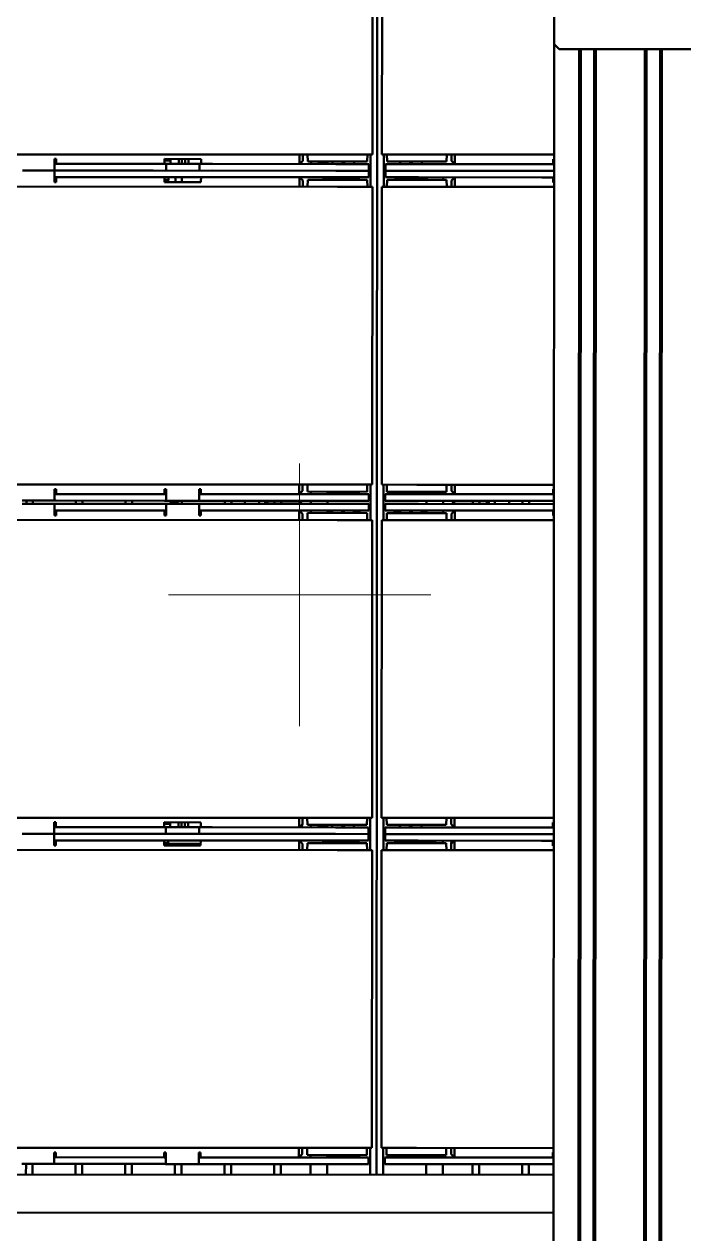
# Model space of a CAD drawing. Header units: millimetres. Extents: x 845401 to 948039, y 511594 to 550263.
# Drawn here: x 913293 to 913692, y 535797 to 536528 of the extents above; entities that cross this region are included whole.
import ezdxf

# ---------------------------------------------------------------- set-up
doc = ezdxf.new("R2010")
doc.units = ezdxf.units.MM
doc.layers.add('00', color=7, linetype='Continuous')
doc.layers.add('A-剖-0.10mm.......SECT-L01', color=255, linetype='Continuous', lineweight=18)
doc.layers.add('可见 (ISO)', color=7, linetype='Continuous', lineweight=50)

# ---------------------------------------------------------------- blocks, each defined once
blk = doc.blocks.new('单件分离新结构核图')
at = {"layer": '可见 (ISO)'}
for p, q in [((4619769.37, 894486.08), (4619769.37, 896100.08)), ((4619769.37, 896100.08), (4619769.37, 894486.08)), ((4619766.47, 895282.63), (4619766.47, 895102.63)), ((4619772.27, 895282.63), (4619772.27, 895102.63)), ((4619876.37, 895169.33), (4619876.37, 895213.33)), ((4619876.37, 895169.33), (4619879.37, 895166.33)), ((4619876.37, 894067.08), (4619876.37, 895169.33)), ((4620003.37, 895166.33), (4619879.37, 895166.33)), ((4619891.37, 893985.08), (4619891.37, 895166.33)), ((4619892.37, 893985.08), (4619892.37, 895166.33)), ((4619900.57, 893985.08), (4619900.57, 895166.33)), ((4619901.57, 893985.08), (4619901.57, 895166.33)), ((4619931.17, 893985.08), (4619931.17, 895166.33)), ((4619932.17, 893985.08), (4619932.17, 895166.33)), ((4619940.37, 893985.08), (4619940.37, 895166.33)), ((4619941.37, 893985.08), (4619941.37, 895166.33)), ((4619745.37, 895102.63), (4619383.37, 895102.63)), ((4619722.37, 895102.63), (4619722.37, 895099.38)), ((4619724.37, 895099.38), (4619724.37, 895102.63)), ((4619727.37, 895098.38), (4619727.27, 895102.63)), ((4619745.37, 895102.63), (4619766.47, 895102.63)), ((4619763.37, 895098.38), (4619763.46, 895102.63)), ((4619765.37, 895102.63), (4619765.37, 895083.13)), ((4619772.27, 895102.63), (4619793.37, 895102.63)), ((4619773.37, 895083.13), (4619773.37, 895102.63)), ((4619775.37, 895098.38), (4619775.27, 895102.63)), ((4619876.37, 895102.63), (4619793.37, 895102.63)), ((4619811.37, 895098.38), (4619811.46, 895102.63)), ((4619814.37, 895102.63), (4619814.37, 895099.38)), ((4619816.37, 895099.38), (4619816.37, 895102.63)), ((4619574.37, 895099.88), (4619574.37, 895093.38)), ((4619574.37, 895099.88), (4619575.37, 895099.88)), ((4619574.37, 895096.88), (4619575.37, 895096.88)), ((4619574.37, 895092.88), (4619574.37, 895096.88)), ((4619575.37, 895099.88), (4619575.37, 895099.38)), ((4619575.37, 895096.88), (4619575.37, 895099.38)), ((4619633.87, 895096.88), (4619575.37, 895096.88)), ((4619633.87, 895096.88), (4619640.48, 895096.88)), ((4619640.48, 895096.88), (4619640.87, 895096.88)), ((4619640.87, 895099.38), (4619640.87, 895099.88)), ((4619640.87, 895099.88), (4619662.87, 895099.88)), ((4619640.87, 895099.38), (4619640.87, 895096.88)), ((4619644.17, 895098.88), (4619640.87, 895098.88)), ((4619640.87, 895096.88), (4619641.87, 895096.88)), ((4619645.87, 895096.88), (4619641.87, 895096.88)), ((4619641.87, 895092.88), (4619641.87, 895096.88)), ((4619644.37, 895099.88), (4619644.37, 895096.88)), ((4619657.87, 895096.88), (4619645.87, 895096.88)), ((4619649.37, 895099.88), (4619649.37, 895096.88)), ((4619651.37, 895099.88), (4619651.37, 895096.88)), ((4619653.37, 895099.88), (4619653.37, 895096.88)), ((4619655.37, 895096.88), (4619655.37, 895099.88)), ((4619661.87, 895096.88), (4619657.87, 895096.88)), ((4619661.87, 895096.88), (4619662.87, 895096.88)), ((4619661.87, 895092.88), (4619661.87, 895096.88)), ((4619662.87, 895099.88), (4619662.87, 895099.38)), ((4619662.87, 895096.88), (4619662.87, 895099.38)), ((4619662.87, 895096.88), (4619663.25, 895096.88)), ((4619663.25, 895096.88), (4619669.87, 895096.88)), ((4619744.37, 895096.88), (4619669.87, 895096.88)), ((4619722.37, 895096.88), (4619722.37, 895099.38)), ((4619724.37, 895098.88), (4619722.37, 895096.88)), ((4619724.37, 895099.38), (4619724.37, 895098.88)), ((4619763.37, 895098.38), (4619727.37, 895098.38)), ((4619729.37, 895096.88), (4619729.37, 895098.38)), ((4619734.57, 895097.98), (4619734.14, 895097.55)), ((4619738.14, 895097.55), (4619734.14, 895097.55)), ((4619734.14, 895096.88), (4619734.14, 895097.55)), ((4619734.57, 895097.98), (4619737.71, 895097.98)), ((4619737.71, 895097.98), (4619738.14, 895097.55)), ((4619738.14, 895096.88), (4619738.14, 895097.55)), ((4619739.37, 895098.38), (4619739.37, 895096.88)), ((4619742.37, 895096.88), (4619742.37, 895098.38)), ((4619744.37, 895096.88), (4619764.37, 895096.88)), ((4619748.37, 895096.88), (4619748.37, 895098.38)), ((4619749.37, 895096.88), (4619749.37, 895098.38)), ((4619755.37, 895096.88), (4619755.37, 895098.38)), ((4619764.37, 895092.88), (4619764.37, 895096.88)), ((4619774.37, 895096.88), (4619794.37, 895096.88)), ((4619774.37, 895092.88), (4619774.37, 895096.88)), ((4619811.37, 895098.38), (4619775.37, 895098.38)), ((4619783.37, 895096.88), (4619783.37, 895098.38)), ((4619789.37, 895096.88), (4619789.37, 895098.38)), ((4619790.37, 895096.88), (4619790.37, 895098.38)), ((4619876.37, 895096.88), (4619794.37, 895096.88)), ((4619796.37, 895096.88), (4619796.37, 895098.38)), ((4619814.37, 895098.88), (4619814.37, 895099.38)), ((4619816.37, 895096.88), (4619814.37, 895098.88)), ((4619816.37, 895099.38), (4619816.37, 895096.88)), ((4619875.87, 895099.38), (4619875.87, 895099.88)), ((4619875.87, 895099.88), (4619876.37, 895099.88)), ((4619875.87, 895099.38), (4619875.87, 895096.88)), ((4619573.87, 895092.88), (4619554.87, 895092.88)), ((4619554.87, 895092.88), (4619573.87, 895092.88)), ((4619574.37, 895092.88), (4619573.87, 895092.88)), ((4619573.87, 895092.88), (4619574.37, 895092.88)), ((4619574.37, 895092.88), (4619575.37, 895092.88)), ((4619574.37, 895092.88), (4619574.37, 895088.88)), ((4619575.37, 895092.88), (4619574.37, 895092.88)), ((4619574.37, 895085.88), (4619574.37, 895092.38)), ((4619575.37, 895088.88), (4619574.37, 895088.88)), ((4619744.37, 895092.88), (4619575.37, 895092.88)), ((4619575.37, 895092.88), (4619633.87, 895092.88)), ((4619575.37, 895088.88), (4619744.37, 895088.88)), ((4619575.37, 895086.38), (4619575.37, 895088.88)), ((4619640.87, 895088.88), (4619640.87, 895086.38)), ((4619640.87, 895087.18), (4619641.31, 895087.18)), ((4619641.31, 895087.18), (4619643.31, 895087.18)), ((4619643.31, 895087.54), (4619643.31, 895088.88)), ((4619647.37, 895088.88), (4619647.37, 895085.88)), ((4619651.37, 895088.88), (4619651.37, 895085.88)), ((4619662.87, 895086.38), (4619662.87, 895088.88)), ((4619669.87, 895092.88), (4619744.37, 895092.88)), ((4619722.37, 895088.88), (4619724.37, 895086.88)), ((4619722.37, 895086.38), (4619722.37, 895088.88)), ((4619727.37, 895087.38), (4619727.27, 895083.13)), ((4619727.37, 895087.38), (4619763.37, 895087.38)), ((4619736.92, 895088.88), (4619736.92, 895087.98)), ((4619739.37, 895087.98), (4619736.92, 895087.98)), ((4619739.87, 895088.88), (4619739.37, 895088.38)), ((4619751.37, 895088.38), (4619739.37, 895088.38)), ((4619739.37, 895088.38), (4619739.37, 895087.38)), ((4619744.37, 895092.88), (4619764.37, 895092.88)), ((4619764.37, 895092.88), (4619744.37, 895092.88)), ((4619764.37, 895088.88), (4619744.37, 895088.88)), ((4619750.87, 895088.88), (4619751.37, 895088.38)), ((4619758.37, 895088.38), (4619751.37, 895088.38)), ((4619751.37, 895088.38), (4619751.37, 895087.38)), ((4619757.87, 895088.88), (4619758.37, 895088.38)), ((4619758.37, 895088.38), (4619758.37, 895087.38)), ((4619763.37, 895087.38), (4619763.46, 895083.13)), ((4619764.37, 895092.88), (4619764.37, 895088.88)), ((4619774.37, 895092.88), (4619794.37, 895092.88)), ((4619774.37, 895092.88), (4619774.37, 895088.88)), ((4619794.37, 895092.88), (4619774.37, 895092.88)), ((4619794.37, 895088.88), (4619774.37, 895088.88)), ((4619775.37, 895087.38), (4619775.27, 895083.13)), ((4619775.37, 895087.38), (4619811.37, 895087.38)), ((4619780.87, 895088.88), (4619780.37, 895088.38)), ((4619787.37, 895088.38), (4619780.37, 895088.38)), ((4619780.37, 895088.38), (4619780.37, 895087.38)), ((4619787.87, 895088.88), (4619787.37, 895088.38)), ((4619799.37, 895088.38), (4619787.37, 895088.38)), ((4619787.37, 895088.38), (4619787.37, 895087.38)), ((4619868.87, 895092.88), (4619794.37, 895092.88)), ((4619794.37, 895092.88), (4619876.37, 895092.88)), ((4619794.37, 895088.88), (4619868.87, 895088.88)), ((4619798.87, 895088.88), (4619799.37, 895088.38)), ((4619799.37, 895088.38), (4619799.37, 895088.88)), ((4619799.37, 895088.38), (4619799.37, 895087.38)), ((4619809.37, 895088.88), (4619809.37, 895087.38)), ((4619811.37, 895087.38), (4619811.46, 895083.13)), ((4619814.37, 895086.88), (4619816.37, 895088.88)), ((4619816.37, 895088.88), (4619816.37, 895086.38)), ((4619875.48, 895088.88), (4619868.87, 895088.88)), ((4619875.87, 895088.88), (4619875.48, 895088.88)), ((4619876.37, 895088.88), (4619875.87, 895088.88)), ((4619875.87, 895088.88), (4619875.87, 895086.38)), ((4619383.37, 895083.13), (4619745.37, 895083.13)), ((4619575.37, 895085.88), (4619574.37, 895085.88)), ((4619575.37, 895086.38), (4619575.37, 895085.88)), ((4619640.87, 895085.88), (4619640.87, 895086.38)), ((4619662.87, 895085.88), (4619640.87, 895085.88)), ((4619662.87, 895086.38), (4619662.87, 895085.88)), ((4619722.37, 895086.38), (4619722.37, 895083.13)), ((4619724.37, 895086.88), (4619724.37, 895086.38)), ((4619724.37, 895083.13), (4619724.37, 895086.38)), ((4619766.47, 895083.13), (4619745.37, 895083.13)), ((4619766.47, 894903.13), (4619766.47, 895083.13)), ((4619793.37, 895083.13), (4619772.27, 895083.13)), ((4619772.27, 894903.13), (4619772.27, 895083.13)), ((4619793.37, 895083.13), (4619876.37, 895083.13)), ((4619814.37, 895086.38), (4619814.37, 895086.88)), ((4619814.37, 895086.38), (4619814.37, 895083.13)), ((4619816.37, 895083.13), (4619816.37, 895086.38)), ((4619875.87, 895085.88), (4619875.87, 895086.38)), ((4619876.37, 895085.88), (4619875.87, 895085.88)), ((4619383.37, 894903.13), (4619745.37, 894903.13)), ((4619574.37, 894900.38), (4619574.37, 894893.88)), ((4619574.37, 894900.38), (4619575.37, 894900.38)), ((4619574.37, 894900.08), (4619575.37, 894900.08)), ((4619574.37, 894897.38), (4619574.37, 894893.38)), ((4619574.37, 894897.38), (4619575.37, 894897.38)), ((4619575.37, 894900.38), (4619575.37, 894899.88)), ((4619575.37, 894897.38), (4619575.37, 894899.88)), ((4619640.87, 894897.38), (4619575.37, 894897.38)), ((4619640.87, 894899.88), (4619640.87, 894900.38)), ((4619640.87, 894900.38), (4619641.87, 894900.38)), ((4619640.87, 894900.08), (4619641.87, 894900.08)), ((4619640.87, 894899.88), (4619640.87, 894897.38)), ((4619640.87, 894897.38), (4619641.87, 894897.38)), ((4619641.87, 894900.38), (4619641.87, 894893.88)), ((4619641.87, 894897.38), (4619641.87, 894893.38)), ((4619661.87, 894900.38), (4619661.87, 894893.88)), ((4619661.87, 894900.38), (4619662.87, 894900.38)), ((4619661.87, 894900.08), (4619662.87, 894900.08)), ((4619661.87, 894897.38), (4619661.87, 894893.38)), ((4619661.87, 894897.38), (4619662.87, 894897.38)), ((4619662.87, 894900.38), (4619662.87, 894899.88)), ((4619662.87, 894897.38), (4619662.87, 894899.88)), ((4619744.37, 894897.38), (4619662.87, 894897.38)), ((4619722.37, 894903.13), (4619722.37, 894899.88)), ((4619722.37, 894897.38), (4619722.37, 894899.88)), ((4619722.37, 894897.38), (4619724.37, 894899.38)), ((4619724.37, 894899.88), (4619724.37, 894903.13)), ((4619724.37, 894899.88), (4619724.37, 894899.38)), ((4619727.37, 894898.88), (4619727.27, 894903.13)), ((4619727.37, 894898.88), (4619763.37, 894898.88)), ((4619729.37, 894897.38), (4619729.37, 894898.88)), ((4619739.37, 894898.88), (4619739.37, 894897.88)), ((4619739.37, 894897.88), (4619739.37, 894897.38)), ((4619739.37, 894897.88), (4619751.37, 894897.88)), ((4619739.87, 894897.38), (4619739.37, 894897.88)), ((4619744.37, 894897.38), (4619764.37, 894897.38)), ((4619766.47, 894903.13), (4619745.37, 894903.13)), ((4619750.87, 894897.38), (4619751.37, 894897.88)), ((4619751.37, 894898.88), (4619751.37, 894897.88)), ((4619751.37, 894897.88), (4619758.37, 894897.88)), ((4619757.87, 894897.38), (4619758.37, 894897.88)), ((4619758.37, 894898.88), (4619758.37, 894897.88)), ((4619763.37, 894898.88), (4619763.46, 894903.13)), ((4619764.37, 894897.38), (4619764.37, 894893.38)), ((4619765.37, 894903.13), (4619765.37, 894881.73)), ((4619793.37, 894903.13), (4619772.27, 894903.13)), ((4619773.37, 894881.73), (4619773.37, 894903.13)), ((4619774.37, 894897.38), (4619774.37, 894893.38)), ((4619774.37, 894897.38), (4619794.37, 894897.38)), ((4619775.37, 894898.88), (4619775.27, 894903.13)), ((4619775.37, 894898.88), (4619811.37, 894898.88)), ((4619780.37, 894898.88), (4619780.37, 894897.88)), ((4619780.37, 894897.88), (4619787.37, 894897.88)), ((4619780.87, 894897.38), (4619780.37, 894897.88)), ((4619787.37, 894898.88), (4619787.37, 894897.88)), ((4619787.37, 894897.88), (4619799.37, 894897.88)), ((4619787.87, 894897.38), (4619787.37, 894897.88)), ((4619793.37, 894903.13), (4619876.37, 894903.13)), ((4619875.87, 894897.38), (4619794.37, 894897.38)), ((4619798.87, 894897.38), (4619799.37, 894897.88)), ((4619799.37, 894898.88), (4619799.37, 894897.88)), ((4619799.37, 894897.38), (4619799.37, 894897.88)), ((4619809.37, 894898.88), (4619809.37, 894897.38)), ((4619811.37, 894898.88), (4619811.46, 894903.13)), ((4619814.37, 894903.13), (4619814.37, 894899.88)), ((4619814.37, 894899.38), (4619814.37, 894899.88)), ((4619814.37, 894899.38), (4619816.37, 894897.38)), ((4619816.37, 894899.88), (4619816.37, 894903.13)), ((4619816.37, 894899.88), (4619816.37, 894897.38)), ((4619875.87, 894899.88), (4619875.87, 894900.38)), ((4619875.87, 894900.38), (4619876.37, 894900.38)), ((4619875.87, 894900.08), (4619876.37, 894900.08)), ((4619875.87, 894899.88), (4619875.87, 894897.38)), ((4619875.87, 894897.38), (4619876.37, 894897.38)), ((4619554.87, 894893.38), (4619573.87, 894893.38)), ((4619573.87, 894891.48), (4619554.87, 894891.48)), ((4619557.37, 894893.38), (4619557.37, 894891.48)), ((4619561.37, 894893.38), (4619561.37, 894891.48)), ((4619573.87, 894893.38), (4619574.37, 894893.38)), ((4619574.37, 894891.48), (4619573.87, 894891.48)), ((4619575.37, 894893.38), (4619574.37, 894893.38)), ((4619574.37, 894891.48), (4619575.37, 894891.48)), ((4619574.37, 894887.48), (4619574.37, 894891.48)), ((4619574.37, 894884.48), (4619574.37, 894890.98)), ((4619575.37, 894893.38), (4619640.87, 894893.38)), ((4619640.87, 894891.48), (4619575.37, 894891.48)), ((4619587.37, 894893.38), (4619587.37, 894891.48)), ((4619591.37, 894893.38), (4619591.37, 894891.48)), ((4619617.37, 894893.38), (4619617.37, 894891.48)), ((4619621.37, 894893.38), (4619621.37, 894891.48)), ((4619641.87, 894893.38), (4619640.87, 894893.38)), ((4619640.87, 894891.48), (4619641.87, 894891.48)), ((4619641.87, 894893.38), (4619642.37, 894893.38)), ((4619642.37, 894891.48), (4619641.87, 894891.48)), ((4619641.87, 894887.48), (4619641.87, 894891.48)), ((4619641.87, 894884.48), (4619641.87, 894890.98)), ((4619642.37, 894893.38), (4619661.37, 894893.38)), ((4619661.37, 894891.48), (4619642.37, 894891.48)), ((4619644.37, 894892.23), (4619644.37, 894891.48)), ((4619648.87, 894892.23), (4619644.37, 894892.23)), ((4619647.37, 894893.38), (4619647.37, 894892.23)), ((4619649.37, 894891.73), (4619649.37, 894891.48)), ((4619651.37, 894893.38), (4619651.37, 894891.48)), ((4619661.37, 894893.38), (4619661.87, 894893.38)), ((4619661.87, 894891.48), (4619661.37, 894891.48)), ((4619662.87, 894893.38), (4619661.87, 894893.38)), ((4619661.87, 894891.48), (4619662.87, 894891.48)), ((4619661.87, 894887.48), (4619661.87, 894891.48)), ((4619661.87, 894884.48), (4619661.87, 894890.98)), ((4619662.87, 894893.38), (4619744.37, 894893.38)), ((4619744.37, 894891.48), (4619662.87, 894891.48)), ((4619677.37, 894893.38), (4619677.37, 894891.48)), ((4619681.37, 894893.38), (4619681.37, 894891.48)), ((4619689.37, 894893.38), (4619689.37, 894891.48)), ((4619698.17, 894893.38), (4619698.17, 894891.48)), ((4619701.76, 894893.38), (4619701.76, 894891.57)), ((4619704.37, 894893.08), (4619721.37, 894893.08)), ((4619707.37, 894893.08), (4619707.37, 894891.48)), ((4619711.37, 894893.08), (4619711.37, 894891.48)), ((4619729.37, 894891.48), (4619729.37, 894893.38)), ((4619739.37, 894893.38), (4619739.37, 894891.48)), ((4619764.37, 894893.38), (4619744.37, 894893.38)), ((4619744.37, 894891.48), (4619764.37, 894891.48)), ((4619764.37, 894887.48), (4619764.37, 894891.48)), ((4619794.37, 894893.38), (4619774.37, 894893.38)), ((4619774.37, 894891.48), (4619794.37, 894891.48)), ((4619774.37, 894887.48), (4619774.37, 894891.48)), ((4619794.37, 894893.38), (4619875.87, 894893.38)), ((4619875.87, 894891.48), (4619794.37, 894891.48)), ((4619799.37, 894891.48), (4619799.37, 894893.38)), ((4619809.37, 894893.38), (4619809.37, 894891.48)), ((4619817.37, 894893.08), (4619834.37, 894893.08)), ((4619827.37, 894893.08), (4619827.37, 894891.48)), ((4619831.37, 894893.08), (4619831.37, 894891.48)), ((4619836.97, 894893.38), (4619836.97, 894891.57)), ((4619840.57, 894891.48), (4619840.57, 894893.38)), ((4619849.37, 894893.38), (4619849.37, 894891.48)), ((4619857.37, 894893.38), (4619857.37, 894891.48)), ((4619861.37, 894893.38), (4619861.37, 894891.48)), ((4619876.37, 894893.38), (4619875.87, 894893.38)), ((4619875.87, 894891.48), (4619876.37, 894891.48)), ((4619575.37, 894887.48), (4619574.37, 894887.48)), ((4619575.37, 894884.48), (4619574.37, 894884.48)), ((4619575.37, 894887.48), (4619640.87, 894887.48)), ((4619575.37, 894884.98), (4619575.37, 894887.48)), ((4619575.37, 894884.98), (4619575.37, 894884.48)), ((4619641.87, 894887.48), (4619640.87, 894887.48)), ((4619640.87, 894887.48), (4619640.87, 894884.98)), ((4619641.87, 894885.48), (4619640.87, 894885.48)), ((4619640.87, 894884.48), (4619640.87, 894884.98)), ((4619641.87, 894884.48), (4619640.87, 894884.48)), ((4619662.87, 894887.48), (4619661.87, 894887.48)), ((4619662.87, 894884.48), (4619661.87, 894884.48)), ((4619662.87, 894887.48), (4619744.37, 894887.48)), ((4619662.87, 894884.98), (4619662.87, 894887.48)), ((4619662.87, 894884.98), (4619662.87, 894884.48)), ((4619724.37, 894885.48), (4619722.37, 894887.48)), ((4619722.37, 894884.98), (4619722.37, 894887.48)), ((4619722.37, 894884.98), (4619722.37, 894881.73)), ((4619724.37, 894885.48), (4619724.37, 894884.98)), ((4619724.37, 894881.73), (4619724.37, 894884.98)), ((4619727.37, 894885.98), (4619727.27, 894881.73)), ((4619763.37, 894885.98), (4619727.37, 894885.98)), ((4619729.37, 894885.98), (4619729.37, 894887.48)), ((4619739.37, 894887.48), (4619739.37, 894886.18)), ((4619739.37, 894886.18), (4619742.37, 894886.18)), ((4619742.37, 894887.48), (4619742.37, 894885.98)), ((4619764.37, 894887.48), (4619744.37, 894887.48)), ((4619748.37, 894887.48), (4619748.37, 894885.98)), ((4619748.37, 894886.18), (4619749.37, 894886.18)), ((4619749.37, 894887.48), (4619749.37, 894885.98)), ((4619755.37, 894887.48), (4619755.37, 894885.98)), ((4619755.37, 894886.18), (4619759.37, 894886.18)), ((4619759.37, 894886.18), (4619759.37, 894885.98)), ((4619763.37, 894885.98), (4619763.46, 894881.73)), ((4619794.37, 894887.48), (4619774.37, 894887.48)), ((4619775.37, 894885.98), (4619775.27, 894881.73)), ((4619811.37, 894885.98), (4619775.37, 894885.98)), ((4619779.37, 894886.18), (4619783.37, 894886.18)), ((4619779.37, 894885.98), (4619779.37, 894886.18)), ((4619783.37, 894887.48), (4619783.37, 894885.98)), ((4619789.37, 894887.48), (4619789.37, 894885.98)), ((4619789.37, 894886.18), (4619790.37, 894886.18)), ((4619790.37, 894887.48), (4619790.37, 894885.98)), ((4619794.37, 894887.48), (4619875.87, 894887.48)), ((4619796.37, 894887.48), (4619796.37, 894885.98)), ((4619796.37, 894886.18), (4619799.37, 894886.18)), ((4619799.37, 894886.18), (4619799.37, 894887.48)), ((4619809.37, 894887.48), (4619809.37, 894885.98)), ((4619811.37, 894885.98), (4619811.46, 894881.73)), ((4619816.37, 894887.48), (4619814.37, 894885.48)), ((4619814.37, 894884.98), (4619814.37, 894885.48)), ((4619814.37, 894884.98), (4619814.37, 894881.73)), ((4619816.37, 894887.48), (4619816.37, 894884.98)), ((4619816.37, 894881.73), (4619816.37, 894884.98)), ((4619876.37, 894887.48), (4619875.87, 894887.48)), ((4619875.87, 894887.48), (4619875.87, 894884.98)), ((4619875.87, 894884.48), (4619875.87, 894884.98)), ((4619876.37, 894884.48), (4619875.87, 894884.48)), ((4619745.37, 894881.73), (4619383.37, 894881.73)), ((4619745.37, 894881.73), (4619766.47, 894881.73)), ((4619766.47, 894881.73), (4619766.47, 894701.73)), ((4619772.27, 894881.73), (4619793.37, 894881.73)), ((4619772.27, 894881.73), (4619772.27, 894701.73)), ((4619876.37, 894881.73), (4619793.37, 894881.73)), ((4619745.37, 894701.73), (4619383.37, 894701.73)), ((4619722.37, 894701.73), (4619722.37, 894698.48)), ((4619724.37, 894698.48), (4619724.37, 894701.73)), ((4619727.37, 894697.48), (4619727.27, 894701.73)), ((4619745.37, 894701.73), (4619766.47, 894701.73)), ((4619763.37, 894697.48), (4619763.46, 894701.73)), ((4619765.37, 894701.73), (4619765.37, 894682.23)), ((4619772.27, 894701.73), (4619793.37, 894701.73)), ((4619773.37, 894682.23), (4619773.37, 894701.73)), ((4619775.37, 894697.48), (4619775.27, 894701.73)), ((4619876.37, 894701.73), (4619793.37, 894701.73)), ((4619811.37, 894697.48), (4619811.46, 894701.73)), ((4619814.37, 894701.73), (4619814.37, 894698.48)), ((4619816.37, 894698.48), (4619816.37, 894701.73)), ((4619574.37, 894698.98), (4619574.37, 894692.48)), ((4619574.37, 894698.98), (4619575.37, 894698.98)), ((4619574.37, 894695.98), (4619575.37, 894695.98)), ((4619574.37, 894691.98), (4619574.37, 894695.98)), ((4619575.37, 894698.98), (4619575.37, 894698.48)), ((4619575.37, 894695.98), (4619575.37, 894698.48)), ((4619633.87, 894695.98), (4619575.37, 894695.98)), ((4619633.87, 894695.98), (4619640.48, 894695.98)), ((4619640.48, 894695.98), (4619640.87, 894695.98)), ((4619640.87, 894698.48), (4619640.87, 894698.98)), ((4619640.87, 894698.98), (4619662.87, 894698.98)), ((4619640.87, 894698.48), (4619640.87, 894695.98)), ((4619644.17, 894697.98), (4619640.87, 894697.98)), ((4619640.87, 894695.98), (4619641.87, 894695.98)), ((4619641.02, 894697.98), (4619641.02, 894698.98)), ((4619645.87, 894695.98), (4619641.87, 894695.98)), ((4619641.87, 894691.98), (4619641.87, 894695.98)), ((4619644.37, 894698.98), (4619644.37, 894695.98)), ((4619657.87, 894695.98), (4619645.87, 894695.98)), ((4619649.37, 894698.98), (4619649.37, 894695.98)), ((4619651.37, 894698.98), (4619651.37, 894695.98)), ((4619653.37, 894698.98), (4619653.37, 894695.98)), ((4619655.37, 894695.98), (4619655.37, 894698.98)), ((4619661.87, 894695.98), (4619657.87, 894695.98)), ((4619661.87, 894695.98), (4619662.87, 894695.98)), ((4619661.87, 894691.98), (4619661.87, 894695.98)), ((4619662.87, 894698.98), (4619662.87, 894698.48)), ((4619662.87, 894695.98), (4619662.87, 894698.48)), ((4619662.87, 894695.98), (4619663.25, 894695.98)), ((4619663.25, 894695.98), (4619669.87, 894695.98)), ((4619744.37, 894695.98), (4619669.87, 894695.98)), ((4619722.37, 894695.98), (4619722.37, 894698.48)), ((4619724.37, 894697.98), (4619722.37, 894695.98)), ((4619724.37, 894698.48), (4619724.37, 894697.98)), ((4619763.37, 894697.48), (4619727.37, 894697.48)), ((4619729.37, 894695.98), (4619729.37, 894697.48)), ((4619734.57, 894697.08), (4619734.14, 894696.65)), ((4619738.14, 894696.65), (4619734.14, 894696.65)), ((4619734.14, 894695.98), (4619734.14, 894696.65)), ((4619734.57, 894697.08), (4619737.71, 894697.08)), ((4619737.71, 894697.08), (4619738.14, 894696.65)), ((4619738.14, 894695.98), (4619738.14, 894696.65)), ((4619739.37, 894697.48), (4619739.37, 894695.98)), ((4619742.37, 894695.98), (4619742.37, 894697.48)), ((4619744.37, 894695.98), (4619764.37, 894695.98)), ((4619748.37, 894695.98), (4619748.37, 894697.48)), ((4619749.37, 894695.98), (4619749.37, 894697.48)), ((4619755.37, 894695.98), (4619755.37, 894697.48)), ((4619764.37, 894691.98), (4619764.37, 894695.98)), ((4619774.37, 894695.98), (4619794.37, 894695.98)), ((4619774.37, 894691.98), (4619774.37, 894695.98)), ((4619811.37, 894697.48), (4619775.37, 894697.48)), ((4619783.37, 894695.98), (4619783.37, 894697.48)), ((4619789.37, 894695.98), (4619789.37, 894697.48)), ((4619790.37, 894695.98), (4619790.37, 894697.48)), ((4619876.37, 894695.98), (4619794.37, 894695.98)), ((4619796.37, 894695.98), (4619796.37, 894697.48)), ((4619814.37, 894697.98), (4619814.37, 894698.48)), ((4619816.37, 894695.98), (4619814.37, 894697.98)), ((4619816.37, 894698.48), (4619816.37, 894695.98)), ((4619875.87, 894698.48), (4619875.87, 894698.98)), ((4619875.87, 894698.98), (4619876.37, 894698.98)), ((4619875.87, 894698.48), (4619875.87, 894695.98)), ((4619573.87, 894691.98), (4619554.87, 894691.98)), ((4619554.87, 894691.98), (4619573.87, 894691.98)), ((4619574.37, 894691.98), (4619573.87, 894691.98)), ((4619573.87, 894691.98), (4619574.37, 894691.98)), ((4619574.37, 894691.98), (4619575.37, 894691.98)), ((4619574.37, 894691.98), (4619574.37, 894687.98)), ((4619575.37, 894691.98), (4619574.37, 894691.98)), ((4619574.37, 894684.98), (4619574.37, 894691.48)), ((4619575.37, 894687.98), (4619574.37, 894687.98)), ((4619574.37, 894686.08), (4619575.37, 894686.08)), ((4619575.37, 894684.98), (4619574.37, 894684.98)), ((4619744.37, 894691.98), (4619575.37, 894691.98)), ((4619575.37, 894691.98), (4619633.87, 894691.98)), ((4619575.37, 894687.98), (4619744.37, 894687.98)), ((4619575.37, 894685.48), (4619575.37, 894687.98)), ((4619575.37, 894685.48), (4619575.37, 894684.98)), ((4619640.87, 894687.98), (4619640.87, 894685.48)), ((4619640.87, 894686.28), (4619641.31, 894686.28)), ((4619640.87, 894686.08), (4619662.87, 894686.08)), ((4619640.87, 894684.98), (4619640.87, 894685.48)), ((4619662.87, 894684.98), (4619640.87, 894684.98)), ((4619641.31, 894686.28), (4619643.31, 894686.28)), ((4619643.31, 894686.64), (4619643.31, 894687.98)), ((4619647.37, 894686.08), (4619647.37, 894684.98)), ((4619651.37, 894686.08), (4619651.37, 894684.98)), ((4619662.87, 894685.48), (4619662.87, 894687.98)), ((4619662.87, 894685.48), (4619662.87, 894684.98)), ((4619669.87, 894691.98), (4619744.37, 894691.98)), ((4619722.37, 894687.98), (4619724.37, 894685.98)), ((4619722.37, 894685.48), (4619722.37, 894687.98)), ((4619722.37, 894685.48), (4619722.37, 894682.23)), ((4619724.37, 894685.98), (4619724.37, 894685.48)), ((4619724.37, 894682.23), (4619724.37, 894685.48)), ((4619727.37, 894686.48), (4619727.27, 894682.23)), ((4619727.37, 894686.48), (4619763.37, 894686.48)), ((4619736.92, 894687.98), (4619736.92, 894687.08)), ((4619739.37, 894687.08), (4619736.92, 894687.08)), ((4619739.87, 894687.98), (4619739.37, 894687.48)), ((4619751.37, 894687.48), (4619739.37, 894687.48)), ((4619739.37, 894687.48), (4619739.37, 894686.48)), ((4619744.37, 894691.98), (4619764.37, 894691.98)), ((4619764.37, 894691.98), (4619744.37, 894691.98)), ((4619764.37, 894687.98), (4619744.37, 894687.98)), ((4619750.87, 894687.98), (4619751.37, 894687.48)), ((4619758.37, 894687.48), (4619751.37, 894687.48)), ((4619751.37, 894687.48), (4619751.37, 894686.48)), ((4619757.87, 894687.98), (4619758.37, 894687.48)), ((4619758.37, 894687.48), (4619758.37, 894686.48)), ((4619763.37, 894686.48), (4619763.46, 894682.23)), ((4619764.37, 894691.98), (4619764.37, 894687.98)), ((4619774.37, 894691.98), (4619794.37, 894691.98)), ((4619774.37, 894691.98), (4619774.37, 894687.98)), ((4619794.37, 894691.98), (4619774.37, 894691.98)), ((4619794.37, 894687.98), (4619774.37, 894687.98)), ((4619775.37, 894686.48), (4619775.27, 894682.23)), ((4619775.37, 894686.48), (4619811.37, 894686.48)), ((4619780.87, 894687.98), (4619780.37, 894687.48)), ((4619787.37, 894687.48), (4619780.37, 894687.48)), ((4619780.37, 894687.48), (4619780.37, 894686.48)), ((4619787.87, 894687.98), (4619787.37, 894687.48)), ((4619799.37, 894687.48), (4619787.37, 894687.48)), ((4619787.37, 894687.48), (4619787.37, 894686.48)), ((4619868.87, 894691.98), (4619794.37, 894691.98)), ((4619794.37, 894691.98), (4619876.37, 894691.98)), ((4619794.37, 894687.98), (4619868.87, 894687.98)), ((4619798.87, 894687.98), (4619799.37, 894687.48)), ((4619799.37, 894687.48), (4619799.37, 894687.98)), ((4619799.37, 894687.48), (4619799.37, 894686.48)), ((4619800.6, 894687.98), (4619800.6, 894687.31)), ((4619800.6, 894687.31), (4619804.6, 894687.31)), ((4619801.03, 894686.88), (4619800.6, 894687.31)), ((4619804.17, 894686.88), (4619801.03, 894686.88)), ((4619804.17, 894686.88), (4619804.6, 894687.31)), ((4619804.6, 894687.98), (4619804.6, 894687.31)), ((4619809.37, 894687.98), (4619809.37, 894686.48)), ((4619811.37, 894686.48), (4619811.46, 894682.23)), ((4619814.37, 894685.98), (4619816.37, 894687.98)), ((4619814.37, 894686.08), (4619814.47, 894686.08)), ((4619814.37, 894685.48), (4619814.37, 894685.98)), ((4619814.37, 894685.48), (4619814.37, 894682.23)), ((4619816.37, 894687.98), (4619816.37, 894685.48)), ((4619816.37, 894682.23), (4619816.37, 894685.48)), ((4619875.48, 894687.98), (4619868.87, 894687.98)), ((4619875.87, 894687.98), (4619875.48, 894687.98)), ((4619876.37, 894687.98), (4619875.87, 894687.98)), ((4619875.87, 894687.98), (4619875.87, 894685.48)), ((4619875.87, 894686.08), (4619876.37, 894686.08)), ((4619875.87, 894684.98), (4619875.87, 894685.48)), ((4619876.37, 894684.98), (4619875.87, 894684.98)), ((4619383.37, 894682.23), (4619745.37, 894682.23)), ((4619766.47, 894682.23), (4619745.37, 894682.23)), ((4619766.47, 894502.23), (4619766.47, 894682.23)), ((4619793.37, 894682.23), (4619772.27, 894682.23)), ((4619772.27, 894502.23), (4619772.27, 894682.23)), ((4619793.37, 894682.23), (4619876.37, 894682.23)), ((4619383.37, 894502.23), (4619745.37, 894502.23)), ((4619722.37, 894502.23), (4619722.37, 894498.98)), ((4619724.37, 894498.98), (4619724.37, 894502.23)), ((4619727.37, 894497.98), (4619727.27, 894502.23)), ((4619766.47, 894502.23), (4619745.37, 894502.23)), ((4619763.37, 894497.98), (4619763.46, 894502.23)), ((4619765.37, 894502.23), (4619765.37, 894486.08)), ((4619793.37, 894502.23), (4619772.27, 894502.23)), ((4619773.37, 894486.08), (4619773.37, 894502.23)), ((4619775.37, 894497.98), (4619775.27, 894502.23)), ((4619793.37, 894502.23), (4619876.37, 894502.23)), ((4619811.37, 894497.98), (4619811.46, 894502.23)), ((4619814.37, 894502.23), (4619814.37, 894498.98)), ((4619816.37, 894498.98), (4619816.37, 894502.23)), ((4619574.37, 894499.48), (4619574.37, 894492.98)), ((4619574.37, 894499.48), (4619575.37, 894499.48)), ((4619574.37, 894496.48), (4619574.37, 894492.48)), ((4619574.37, 894496.48), (4619575.37, 894496.48)), ((4619575.37, 894499.48), (4619575.37, 894498.98)), ((4619575.37, 894496.48), (4619575.37, 894498.98)), ((4619640.87, 894496.48), (4619575.37, 894496.48)), ((4619640.87, 894498.98), (4619640.87, 894499.48)), ((4619640.87, 894499.48), (4619641.87, 894499.48)), ((4619640.87, 894498.98), (4619640.87, 894496.48)), ((4619640.87, 894496.48), (4619641.87, 894496.48)), ((4619641.87, 894499.48), (4619641.87, 894492.98)), ((4619641.87, 894496.48), (4619641.87, 894492.48)), ((4619661.87, 894499.48), (4619661.87, 894492.98)), ((4619661.87, 894499.48), (4619662.87, 894499.48)), ((4619661.87, 894496.48), (4619661.87, 894492.48)), ((4619661.87, 894496.48), (4619662.87, 894496.48)), ((4619662.87, 894499.48), (4619662.87, 894498.98)), ((4619662.87, 894496.48), (4619662.87, 894498.98)), ((4619744.37, 894496.48), (4619662.87, 894496.48)), ((4619722.37, 894496.48), (4619722.37, 894498.98)), ((4619722.37, 894496.48), (4619724.37, 894498.48)), ((4619724.37, 894498.98), (4619724.37, 894498.48)), ((4619727.37, 894497.98), (4619763.37, 894497.98)), ((4619729.37, 894496.48), (4619729.37, 894497.98)), ((4619739.37, 894497.98), (4619739.37, 894496.98)), ((4619739.37, 894496.98), (4619739.37, 894496.48)), ((4619739.37, 894496.98), (4619751.37, 894496.98)), ((4619739.87, 894496.48), (4619739.37, 894496.98)), ((4619744.37, 894496.48), (4619764.37, 894496.48)), ((4619750.87, 894496.48), (4619751.37, 894496.98)), ((4619751.37, 894497.98), (4619751.37, 894496.98)), ((4619751.37, 894496.98), (4619758.37, 894496.98)), ((4619757.87, 894496.48), (4619758.37, 894496.98)), ((4619758.37, 894497.98), (4619758.37, 894496.98)), ((4619759.37, 894497.78), (4619758.37, 894497.78)), ((4619759.37, 894497.98), (4619759.37, 894497.78)), ((4619764.37, 894496.48), (4619764.37, 894492.48)), ((4619774.37, 894496.48), (4619774.37, 894492.48)), ((4619774.37, 894496.48), (4619794.37, 894496.48)), ((4619775.37, 894497.98), (4619811.37, 894497.98)), ((4619779.37, 894497.78), (4619779.37, 894497.98)), ((4619780.37, 894497.78), (4619779.37, 894497.78)), ((4619780.37, 894497.98), (4619780.37, 894496.98)), ((4619780.37, 894496.98), (4619787.37, 894496.98)), ((4619780.87, 894496.48), (4619780.37, 894496.98)), ((4619787.37, 894497.98), (4619787.37, 894496.98)), ((4619787.37, 894496.98), (4619799.37, 894496.98)), ((4619787.87, 894496.48), (4619787.37, 894496.98)), ((4619875.87, 894496.48), (4619794.37, 894496.48)), ((4619798.87, 894496.48), (4619799.37, 894496.98)), ((4619799.37, 894497.98), (4619799.37, 894496.98)), ((4619799.37, 894496.48), (4619799.37, 894496.98)), ((4619809.37, 894497.98), (4619809.37, 894496.48)), ((4619814.37, 894498.48), (4619814.37, 894498.98)), ((4619814.37, 894498.48), (4619816.37, 894496.48)), ((4619816.37, 894498.98), (4619816.37, 894496.48)), ((4619875.87, 894498.98), (4619875.87, 894499.48)), ((4619875.87, 894499.48), (4619876.37, 894499.48)), ((4619875.87, 894498.98), (4619875.87, 894496.48)), ((4619875.87, 894496.48), (4619876.37, 894496.48)), ((4619554.87, 894492.48), (4619573.87, 894492.48)), ((4619557.37, 894492.48), (4619557.37, 894486.08)), ((4619561.37, 894492.48), (4619561.37, 894486.08)), ((4619573.87, 894492.48), (4619574.37, 894492.48)), ((4619575.37, 894492.48), (4619574.37, 894492.48)), ((4619575.37, 894492.48), (4619640.87, 894492.48)), ((4619587.37, 894492.48), (4619587.37, 894486.08)), ((4619591.37, 894492.48), (4619591.37, 894486.08)), ((4619617.37, 894492.48), (4619617.37, 894486.08)), ((4619621.37, 894492.48), (4619621.37, 894486.08)), ((4619641.87, 894492.48), (4619640.87, 894492.48)), ((4619641.87, 894492.48), (4619642.37, 894492.48)), ((4619642.37, 894492.48), (4619661.37, 894492.48)), ((4619647.37, 894492.48), (4619647.37, 894486.08)), ((4619651.37, 894492.48), (4619651.37, 894486.08)), ((4619661.37, 894492.48), (4619661.87, 894492.48)), ((4619662.87, 894492.48), (4619661.87, 894492.48)), ((4619662.87, 894492.48), (4619744.37, 894492.48)), ((4619677.37, 894492.48), (4619677.37, 894486.08)), ((4619681.37, 894492.48), (4619681.37, 894486.08)), ((4619707.37, 894492.48), (4619707.37, 894486.08)), ((4619711.37, 894492.48), (4619711.37, 894486.08)), ((4619729.37, 894486.08), (4619729.37, 894492.48)), ((4619739.37, 894492.48), (4619739.37, 894486.08)), ((4619764.37, 894492.48), (4619744.37, 894492.48)), ((4619794.37, 894492.48), (4619774.37, 894492.48)), ((4619794.37, 894492.48), (4619875.87, 894492.48)), ((4619799.37, 894486.08), (4619799.37, 894492.48)), ((4619809.37, 894492.48), (4619809.37, 894486.08)), ((4619827.37, 894492.48), (4619827.37, 894486.08)), ((4619831.37, 894492.48), (4619831.37, 894486.08)), ((4619857.37, 894492.48), (4619857.37, 894486.08)), ((4619861.37, 894492.48), (4619861.37, 894486.08)), ((4619876.37, 894492.48), (4619875.87, 894492.48)), ((4619364.37, 894486.08), (4619876.37, 894486.08)), ((4619359.87, 894463.08), (4619876.37, 894463.08))]:
    blk.add_line(p, q, dxfattribs=at)
for centre, radius, start, end in [((4619644.17, 895099.08), 0.2, 270, 0), ((4619721.37, 895094.08), 3, 68.96053, 70.10409), ((4619573.87, 895093.38), 0.5, 270, 0), ((4619573.87, 895092.38), 0.5, 0, 90), ((4619573.87, 894893.88), 0.5, 270, 0), ((4619573.87, 894890.98), 0.5, 0, 90), ((4619642.37, 894893.88), 0.5, 180, 270), ((4619642.37, 894890.98), 0.5, 90, 180), ((4619648.87, 894891.73), 0.5, 0, 90), ((4619661.37, 894893.88), 0.5, 270, 0), ((4619661.37, 894890.98), 0.5, 0, 90), ((4619704.37, 894890.08), 3, 150.19009, 152.18186), ((4619704.37, 894890.08), 3, 90, 150.19009), ((4619721.37, 894890.08), 3, 27.81814, 90), ((4619817.37, 894890.08), 3, 90, 152.18186), ((4619834.37, 894890.08), 3, 29.80991, 90), ((4619834.37, 894890.08), 3, 27.81814, 29.80991), ((4619721.37, 894890.08), 3, 292.84437, 299.92643), ((4619817.37, 894890.08), 3, 240.07357, 247.15563), ((4619573.87, 894692.48), 0.5, 270, 0), ((4619644.17, 894698.18), 0.2, 270, 0), ((4619721.37, 894698.08), 3, 315.573, 358.05682), ((4619573.87, 894691.48), 0.5, 0, 90), ((4619817.37, 894686.08), 3, 140.70352, 181.87938), ((4619573.87, 894492.98), 0.5, 270, 0), ((4619642.37, 894492.98), 0.5, 180, 270), ((4619661.37, 894492.98), 0.5, 270, 0)]:
    blk.add_arc(centre, radius, start, end, dxfattribs=at)
for points, weights in [([(4619640.87, 895087.2), (4619641.09, 895087.18), (4619641.31, 895087.18)], [1.01360535693, 1.00888049391, 1]), ([(4619641.31, 895087.18), (4619642.24, 895087.18), (4619643.31, 895087.54)], [1, 1.0379548493, 1]), ([(4619643.31, 895087.54), (4619643.31, 895087.18), (4619643.31, 895087.18)], [1, 1.0379548493, 1]), ([(4619640.87, 894686.3), (4619641.09, 894686.28), (4619641.31, 894686.28)], [1.01360535693, 1.00888049391, 1]), ([(4619641.31, 894686.28), (4619642.24, 894686.28), (4619643.31, 894686.64)], [1, 1.0379548493, 1]), ([(4619643.31, 894686.64), (4619643.31, 894686.28), (4619643.31, 894686.28)], [1, 1.0379548493, 1])]:
    blk.add_rational_spline(points, weights, degree=2, dxfattribs=at)
blk = doc.blocks.new('C线')
at = {"layer": 'A-剖-0.10mm.......SECT-L01', "color": 1, "rotation": 359.9712527628268}
blk.add_blockref('单件分离新结构核图', (-3624841.16, -417498.02, 12.69), dxfattribs=at)
blk = doc.blocks.new('BC线平台')
at = {"layer": 'A-剖-0.10mm.......SECT-L01'}
h = blk.add_hatch(dxfattribs=at)
h.set_pattern_fill('CROSS', color=2, scale=50)
h.set_pattern_definition([(0, (691447.87, 341554.85), (317.5, 317.5), [158.75, -476.25]), (90, (691527.24, 341475.47), (-317.5, 317.5), [158.75, -476.25])])
h.paths.add_polyline_path([(791174.13, 370096.42), (802932.03, 370096.42), (802932.03, 366396.42), (791174.13, 366396.42)])

msp = doc.modelspace()

# ---------------------------------------------------------------- block references
at = {"layer": '00'}
for name, p in [('BC线平台', (120688.34, 168041.31, -0.98)), ('C线', (-81869.83, 61162.22))]:
    msp.add_blockref(name, p, dxfattribs=at)

doc.saveas('drawing.dxf')
